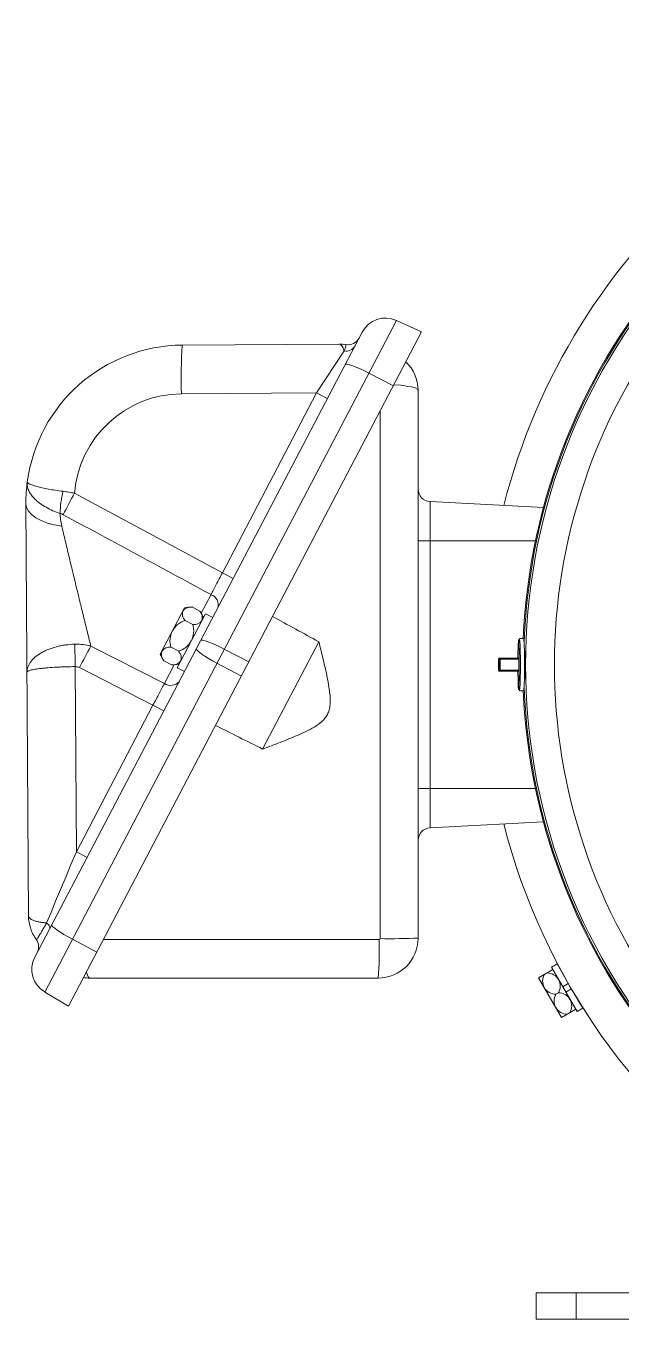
# Paper-space layout '_Right' of a CAD drawing. Header units: inches. Extents: x -10.5 to 6.1, y -6.2 to 9.6.
# Drawn here: x -10.49 to -4.82, y -6.23 to 6.09 of the extents above; entities that cross this region are included whole.
import ezdxf

# ---------------------------------------------------------------- set-up
doc = ezdxf.new("R2010")
doc.units = ezdxf.units.IN
doc.header["$MEASUREMENT"] = 0

psp = doc.layouts.new('_Right')

# ---------------------------------------------------------------- linework, layer by layer
at = {"color": 7, "linetype": 'Continuous', "lineweight": 15}
for p, q in [((-6.957, 3.281), (-10.307, -3.118)), ((-6.957, 3.281), (-6.717, 3.171)), ((-10.401, -2.787), (-7.282, 3.169)), ((-6.717, 3.171), (-10.08, -3.252)), ((-8.996, 3.045), (-7.503, 3.054)), ((-7.718, 2.589), (-7.455, 2.99)), ((-7.22, 2.778), (-6.986, 2.657)), ((-7.718, 2.589), (-9.004, 2.581)), ((-8.615, 0.877), (-7.718, 2.589)), ((-7.615, 2.535), (-7.718, 2.589)), ((-6.75, 2.615), (-6.75, -2.605)), ((-7.111, -2.609), (-7.111, 2.418)), ((-10.024, 1.634), (-8.615, 0.877)), ((-10.462, -2.394), (-10.486, 1.536)), ((-6.636, 1.554), (-6.636, -1.554)), ((-5.556, 1.497), (-6.636, 1.554)), ((-5.632, 1.18), (-6.75, 1.18)), ((-8.511, 0.823), (-8.615, 0.877)), ((-9.207, 0.1), (-8.975, 0.543)), ((-8.903, 0.55), (-8.83, 0.511)), ((-8.776, 0.486), (-9.045, -0.029)), ((-8.97, 0.422), (-8.897, 0.383)), ((-8.706, 0.45), (-8.776, 0.486)), ((-5.743, 0.25), (-5.783, 0.25)), ((-9.868, 0.178), (-9.167, -0.178)), ((-9.104, 0.166), (-9.031, 0.128)), ((-8.597, 0.148), (-8.363, 0.027)), ((-7.696, 0.219), (-8.231, -0.803)), ((-9.171, 0.038), (-9.098, 0)), ((-8.667, 0.015), (-8.434, -0.108)), ((-5.983, 0.053), (-5.983, -0.053)), ((-5.79, 0.053), (-5.983, 0.053)), ((-5.983, 0.053), (-5.983, -0.053)), ((-5.977, -0.053), (-5.977, 0.053)), ((-5.973, 0.063), (-5.79, 0.063)), ((-5.967, 0.053), (-5.967, -0.053)), ((-5.79, -0.053), (-5.79, 0.053)), ((-10.017, -0.018), (-10.006, -1.781)), ((-9.276, -0.385), (-9.976, -0.028)), ((-8.976, -0.065), (-9.045, -0.029)), ((-5.983, -0.053), (-5.79, -0.053)), ((-5.79, -0.062), (-5.973, -0.062)), ((-5.783, -0.25), (-5.743, -0.25)), ((-10.006, -1.781), (-9.276, -0.385)), ((-9.276, -0.385), (-9.172, -0.44)), ((-5.632, -1.18), (-6.75, -1.18)), ((-5.556, -1.497), (-6.636, -1.554)), ((-10.006, -1.781), (-9.903, -1.835)), ((-10.044, -2.615), (-9.811, -2.738)), ((-9.749, -2.619), (-7.121, -2.619)), ((-5.603, -2.982), (-5.467, -2.904)), ((-5.426, -2.851), (-5.48, -2.882)), ((-5.48, -2.882), (-5.236, -3.304)), ((-5.426, -2.851), (-5.339, -3.002)), ((-5.366, -2.954), (-5.367, -2.954)), ((-7.13, -2.985), (-9.88, -2.985)), ((-5.384, -3.361), (-5.603, -2.982)), ((-5.319, -3.037), (-5.372, -3.068)), ((-10.307, -3.118), (-10.08, -3.252)), ((-5.437, -3.139), (-5.414, -3.126)), ((-5.29, -3.087), (-5.343, -3.118)), ((-5.269, -3.123), (-5.182, -3.273)), ((-5.242, -3.171), (-5.241, -3.17)), ((-5.248, -3.283), (-5.384, -3.361)), ((-5.236, -3.304), (-5.182, -3.273)), ((-4.139, -5.985), (-5.625, -5.985)), ((-5.625, -6.235), (-5.625, -5.985)), ((-5.245, -5.985), (-5.245, -6.235)), ((-5.625, -6.235), (-4.139, -6.235))]:
    psp.add_line(p, q, dxfattribs=at)
at = {"color": 9, "linetype": 'Continuous', "lineweight": 15}
for p, q in [((-8.817, 0.491), (-8.723, 0.669)), ((-9.167, -0.178), (-9.074, 0))]:
    psp.add_line(p, q, dxfattribs=at)
at = {"color": 7, "linetype": 'Continuous', "lineweight": 15, "flags": 128}
for points in [[(-7.444, 2.861), (-7.437, 2.864), (-7.423, 2.863), (-7.401, 2.857), (-7.373, 2.848), (-7.34, 2.834), (-7.302, 2.818), (-7.262, 2.799), (-7.22, 2.778)], [(-6.75, 2.615), (-6.757, 2.626), (-6.779, 2.637), (-6.813, 2.646), (-6.86, 2.655), (-6.916, 2.662), (-6.981, 2.667)], [(-10.145, 1.32), (-10.216, 1.332), (-10.282, 1.35), (-10.34, 1.373), (-10.391, 1.4), (-10.432, 1.431), (-10.462, 1.464), (-10.48, 1.499), (-10.486, 1.536)], [(-5.786, 0.231), (-5.785, 0.243), (-5.783, 0.25)], [(-8.862, 0.152), (-8.861, 0.145), (-8.852, 0.134), (-8.835, 0.119), (-8.811, 0.102), (-8.781, 0.082), (-8.746, 0.06), (-8.708, 0.038), (-8.667, 0.015)], [(-8.821, 0.231), (-8.814, 0.234), (-8.8, 0.233), (-8.778, 0.227), (-8.75, 0.218), (-8.717, 0.205), (-8.679, 0.188), (-8.639, 0.169), (-8.597, 0.148)], [(-5.799, -0.062), (-5.799, -0.085), (-5.798, -0.136), (-5.797, -0.18), (-5.796, -0.213), (-5.794, -0.233), (-5.793, -0.24), (-5.791, -0.233), (-5.79, -0.213), (-5.789, -0.18), (-5.788, -0.136), (-5.787, -0.085), (-5.787, -0.029), (-5.787, 0.029), (-5.787, 0.085), (-5.788, 0.136), (-5.789, 0.18), (-5.79, 0.213), (-5.791, 0.233), (-5.793, 0.24), (-5.793, 0.24)], [(-10.289, -2.459), (-10.247, -2.36), (-10.203, -2.253), (-10.156, -2.141), (-10.107, -2.024), (-10.057, -1.903), (-10.006, -1.781)], [(-10.289, -2.459), (-10.28, -2.467), (-10.272, -2.475), (-10.266, -2.483), (-10.261, -2.49), (-10.258, -2.497), (-10.257, -2.503), (-10.257, -2.509), (-10.258, -2.514)], [(-10.239, -2.478), (-10.238, -2.485), (-10.229, -2.496), (-10.212, -2.511), (-10.188, -2.528), (-10.158, -2.548), (-10.124, -2.57), (-10.085, -2.592), (-10.044, -2.615)]]:
    psp.add_lwpolyline(points, dxfattribs=at)
at = {"color": 7, "linetype": 'Continuous', "lineweight": 15}
for centre, radius, start, end in [((0, 0), 6.125, 96.4364, 165.6578), ((0, 0), 5.754, 138.3842, 177.51), ((0, 0), 5.744, 138.8921, 177.7836), ((0, 0), 5.726, 138.8644, 221.1356), ((0, 0), 5.451, 142.28, 217.72), ((-7.061, 3.053), 0.25, 65.3617, 152.3617), ((-7.419, 3.168), 0.12, 260.5592, 332.3617), ((-8.986, 1.545), 1.5, 90.3617, 172.4404), ((-4.202, 2.731), 4.805, 176.2513, 181.791), ((-7.438, 3.089), 0.101, 259.9357, 329.3603), ((-7.12, 2.615), 0.37, 0, 46.8309), ((-8.997, 1.551), 1.03, 90.3617, 175.3915), ((-9.102, 1.412), 1.059, 166.9143, 178.3909), ((-1.194, -3.12), 10.028, 151.7031, 153.0203), ((-6.63, 1.674), 0.12, 180, 267), ((-8.76, 0.57), 0.106, 344.3876, 69.7385), ((-8.905, 0.484), 0.0904, 160.883, 223.5108), ((-8.917, 0.46), 0.0904, 81.2126, 143.8404), ((-8.911, 0.228), 0.322, 88.7014, 101.4555), ((-9.091, 0.322), 0.322, 23.2678, 36.022), ((-8.896, 0.449), 0.0904, 340.883, 43.5108), ((-8.911, 0.228), 0.203, 107.0791, 197.6442), ((-9.091, 0.322), 0.203, 287.0791, 17.6442), ((-8.883, 0.473), 0.0904, 261.2126, 323.8404), ((-9.156, 0), 3.382, 355.7612, 4.2388), ((-9.432, 0), 3.697, 356.1227, 3.8773), ((1.738, 0.163), 11.757, 179.8421, 180.8813), ((-1.089, -4.55), 9.971, 151.6937, 153.0297), ((-9.106, 0.1), 0.0904, 160.883, 223.5108), ((-9.118, 0.077), 0.0904, 81.2126, 143.8404), ((-9.097, 0.065), 0.0904, 340.883, 43.5108), ((-4.073, 0.092), 1.726, 175.0944, 180.9911), ((-8.911, 0.228), 0.322, 203.2678, 216.022), ((-9.084, 0.089), 0.0904, 261.2126, 323.8404), ((-9.091, 0.322), 0.322, 268.7014, 281.4555), ((-5.973, 0.053), 0.01, 90.0098, 180.0098), ((-5.967, 0.053), 0.01, 90.0098, 180.0098), ((-6.063, 0.055), 0.0957, 358.5046, 4.4944), ((-5.885, 0.055), 0.0957, 358.5046, 4.4944), ((-5.973, -0.053), 0.01, 179.9902, 269.9902), ((-5.967, -0.053), 0.01, 179.9902, 269.9902), ((-6.063, -0.055), 0.0957, 355.5056, 1.4954), ((-5.885, -0.055), 0.0957, 355.5056, 1.4954), ((-9.106, -0.091), 0.106, 234.9848, 320.3358), ((0, 0), 5.744, 182.2164, 221.1079), ((0, 0), 5.754, 182.49, 221.6158), ((-6.63, -1.674), 0.12, 93, 180), ((0, 0), 6.125, 194.3422, 236.0759), ((-10.485, -2.687), 0.12, 332.3617, 36.3083), ((-7.13, -2.605), 0.38, 270, 0), ((-11.051, -2.71), 3.931, 355.9899, 1.3206), ((-7.121, -2.609), 0.01, 270, 360), ((-7.022, 4.773), 7.383, 269.3095, 272.115), ((-10.18, -2.902), 0.25, 152.3617, 239.3617), ((-9.834, -2.926), 0.0745, 178.8545, 232.3105), ((-5.433, -3.014), 0.131, 150.449, 208.5895), ((-5.524, -3.067), 0.131, 31.4105, 89.551), ((-9.88, -2.615), 0.37, 260.9589, 270), ((-5.436, -3.008), 0.131, 211.4105, 269.551), ((-5.527, -3.061), 0.131, 330.449, 28.5895), ((-5.324, -3.204), 0.131, 150.449, 208.5895), ((-5.415, -3.256), 0.131, 31.4105, 89.551), ((-5.418, -3.251), 0.131, 330.449, 28.5895), ((-5.327, -3.198), 0.131, 211.4105, 269.551)]:
    psp.add_arc(centre, radius, start, end, dxfattribs=at)
for points in [[(-7.438, 3.049), (-7.46, 3.053), (-7.481, 3.055), (-7.503, 3.054)], [(-10.486, 1.536), (-10.487, 1.607), (-10.482, 1.676), (-10.473, 1.742)], [(-10.131, 1.429), (-10.14, 1.434), (-10.15, 1.439), (-10.16, 1.442)], [(-8.137, 0.46), (-7.99, 0.38), (-7.843, 0.299), (-7.696, 0.219)], [(-8.231, -0.803), (-8.381, -0.728), (-8.531, -0.653), (-8.68, -0.578)]]:
    psp.add_open_spline(points, degree=3, dxfattribs=at)
for points, knots in [([(-7.455, 2.99), (-7.458, 3.001), (-7.462, 3.01), (-7.469, 3.026), (-7.473, 3.033), (-7.486, 3.049), (-7.494, 3.054), (-7.503, 3.054)], [0, 0, 0, 0, 0.25, 0.25, 0.5, 0.5, 1, 1, 1, 1]), ([(-7.455, 2.99), (-7.447, 3.01), (-7.442, 3.024), (-7.438, 3.039), (-7.437, 3.043), (-7.437, 3.048), (-7.437, 3.049), (-7.438, 3.049)], [0, 0, 0, 0, 0.5, 0.5, 0.75, 0.75, 1, 1, 1, 1]), ([(-10.16, 1.442), (-10.184, 1.449), (-10.208, 1.458), (-10.253, 1.477), (-10.274, 1.488), (-10.315, 1.511), (-10.333, 1.523), (-10.359, 1.542), (-10.367, 1.548), (-10.383, 1.561), (-10.391, 1.568), (-10.412, 1.589), (-10.424, 1.602), (-10.439, 1.623), (-10.444, 1.63), (-10.452, 1.645), (-10.456, 1.652), (-10.466, 1.673), (-10.47, 1.687), (-10.474, 1.708), (-10.474, 1.715), (-10.475, 1.725), (-10.475, 1.729), (-10.474, 1.736), (-10.474, 1.739), (-10.473, 1.742)], [0, 0, 0, 0, 0.125, 0.125, 0.25, 0.25, 0.375, 0.375, 0.4375, 0.4375, 0.5, 0.5, 0.625, 0.625, 0.6875, 0.6875, 0.75, 0.75, 0.875, 0.875, 0.9375, 0.9375, 0.96875, 0.96875, 1, 1, 1, 1]), ([(-10.133, 1.652), (-10.158, 1.655), (-10.182, 1.658), (-10.228, 1.666), (-10.251, 1.669), (-10.293, 1.677), (-10.313, 1.681), (-10.34, 1.687), (-10.349, 1.689), (-10.366, 1.693), (-10.374, 1.695), (-10.397, 1.702), (-10.41, 1.706), (-10.428, 1.712), (-10.433, 1.714), (-10.443, 1.718), (-10.447, 1.72), (-10.459, 1.725), (-10.465, 1.729), (-10.47, 1.734), (-10.472, 1.736), (-10.473, 1.739), (-10.474, 1.741), (-10.473, 1.742)], [0, 0, 0, 0, 0.125, 0.125, 0.25, 0.25, 0.375, 0.375, 0.4375, 0.4375, 0.5, 0.5, 0.625, 0.625, 0.6875, 0.6875, 0.75, 0.75, 0.875, 0.875, 0.9375, 0.9375, 1, 1, 1, 1]), ([(-10.024, 1.634), (-10.042, 1.637), (-10.061, 1.641), (-10.097, 1.647), (-10.115, 1.65), (-10.133, 1.652)], [0, 0, 0, 0, 0.5, 0.5, 1, 1, 1, 1]), ([(-10.16, 1.442), (-10.16, 1.423), (-10.159, 1.403), (-10.154, 1.362), (-10.15, 1.341), (-10.145, 1.32)], [0, 0, 0, 0, 0.5, 0.5, 1, 1, 1, 1]), ([(-8.723, 0.669), (-9.083, 0.863), (-9.442, 1.057), (-9.802, 1.252), (-9.912, 1.311), (-10.021, 1.37), (-10.131, 1.429)], [0.0029693, 0.0029693, 0.0029693, 0.0029693, 0.0341085, 0.0341085, 0.0341085, 0.04361332, 0.04361332, 0.04361332, 0.04361332]), ([(-10.145, 1.32), (-10.134, 1.274), (-10.123, 1.228), (-10.1, 1.132), (-10.089, 1.084), (-10.065, 0.986), (-10.053, 0.935), (-10.029, 0.836), (-10.017, 0.786), (-9.993, 0.687), (-9.981, 0.637), (-9.957, 0.539), (-9.945, 0.491), (-9.922, 0.397), (-9.911, 0.351), (-9.894, 0.284), (-9.889, 0.262), (-9.878, 0.219), (-9.873, 0.198), (-9.868, 0.178)], [0, 0, 0, 0, 0.125, 0.125, 0.25, 0.25, 0.375, 0.375, 0.5, 0.5, 0.625, 0.625, 0.75, 0.75, 0.875, 0.875, 0.9375, 0.9375, 1, 1, 1, 1]), ([(-8.723, 0.669), (-8.716, 0.683), (-8.7, 0.713), (-8.682, 0.747), (-8.664, 0.783), (-8.654, 0.801), (-8.635, 0.838), (-8.625, 0.857), (-8.615, 0.877)], [0, 0, 0, 0, 0.25, 0.5, 0.5, 0.75, 0.75, 1, 1, 1, 1]), ([(-10.019, 0.195), (-10.049, 0.195), (-10.079, 0.192), (-10.124, 0.186), (-10.138, 0.184), (-10.167, 0.178), (-10.182, 0.175), (-10.223, 0.164), (-10.25, 0.155), (-10.287, 0.14), (-10.299, 0.135), (-10.322, 0.124), (-10.333, 0.118), (-10.365, 0.099), (-10.384, 0.085), (-10.417, 0.056), (-10.431, 0.041), (-10.448, 0.018), (-10.453, 0.01), (-10.461, -0.006), (-10.465, -0.014), (-10.474, -0.039), (-10.476, -0.055), (-10.476, -0.071)], [0, 0, 0, 0, 0.125, 0.125, 0.1875, 0.1875, 0.25, 0.25, 0.375, 0.375, 0.4375, 0.4375, 0.5, 0.5, 0.625, 0.625, 0.75, 0.75, 0.8125, 0.8125, 0.875, 0.875, 1, 1, 1, 1]), ([(-9.868, 0.178), (-9.892, 0.184), (-9.917, 0.189), (-9.968, 0.195), (-9.993, 0.196), (-10.019, 0.195)], [0, 0, 0, 0, 0.5, 0.5, 1, 1, 1, 1]), ([(-7.696, 0.219), (-7.681, 0.162), (-7.667, 0.105), (-7.64, -0.009), (-7.627, -0.067), (-7.609, -0.153), (-7.604, -0.182), (-7.595, -0.24), (-7.591, -0.269), (-7.588, -0.313), (-7.587, -0.328), (-7.587, -0.357), (-7.588, -0.372), (-7.591, -0.402), (-7.593, -0.416), (-7.599, -0.438), (-7.601, -0.445), (-7.607, -0.459), (-7.61, -0.466), (-7.62, -0.486), (-7.628, -0.498), (-7.647, -0.522), (-7.657, -0.532), (-7.691, -0.562), (-7.715, -0.578), (-7.766, -0.609), (-7.793, -0.623), (-7.846, -0.649), (-7.873, -0.661), (-7.955, -0.696), (-8.01, -0.719), (-8.12, -0.762), (-8.176, -0.783), (-8.231, -0.803)], [0, 0, 0, 0, 0.125, 0.125, 0.25, 0.25, 0.3125, 0.3125, 0.375, 0.375, 0.40625, 0.40625, 0.4375, 0.4375, 0.46875, 0.46875, 0.484375, 0.484375, 0.5, 0.5, 0.53125, 0.53125, 0.5625, 0.5625, 0.625, 0.625, 0.6875, 0.6875, 0.75, 0.75, 0.875, 0.875, 1, 1, 1, 1]), ([(-5.728, -0.13), (-5.728, -0.13), (-5.728, -0.13), (-5.728, -0.129), (-5.728, -0.129), (-5.728, -0.128), (-5.728, -0.128), (-5.728, -0.126), (-5.728, -0.125), (-5.728, -0.121), (-5.728, -0.119), (-5.728, -0.111), (-5.728, -0.106), (-5.728, -0.091), (-5.728, -0.08), (-5.728, -0.058), (-5.728, -0.046), (-5.728, -0.023), (-5.728, -0.012), (-5.728, 0.012), (-5.728, 0.023), (-5.728, 0.046), (-5.728, 0.058), (-5.728, 0.08), (-5.728, 0.091), (-5.728, 0.106), (-5.728, 0.111), (-5.728, 0.119), (-5.728, 0.121), (-5.728, 0.125), (-5.728, 0.126), (-5.728, 0.128), (-5.728, 0.128), (-5.728, 0.129), (-5.728, 0.129), (-5.728, 0.13), (-5.728, 0.13), (-5.728, 0.13)], [0, 0, 0, 0, 0.003906, 0.003906, 0.007813, 0.007813, 0.015625, 0.015625, 0.03125, 0.03125, 0.0625, 0.0625, 0.125, 0.125, 0.25, 0.25, 0.375, 0.375, 0.5, 0.5, 0.625, 0.625, 0.75, 0.75, 0.875, 0.875, 0.9375, 0.9375, 0.96875, 0.96875, 0.984375, 0.984375, 0.992188, 0.992188, 0.996094, 0.996094, 1, 1, 1, 1]), ([(-10.017, -0.018), (-10.048, -0.018), (-10.078, -0.019), (-10.122, -0.02), (-10.137, -0.021), (-10.166, -0.022), (-10.18, -0.023), (-10.222, -0.025), (-10.249, -0.027), (-10.286, -0.03), (-10.298, -0.031), (-10.321, -0.033), (-10.332, -0.034), (-10.364, -0.038), (-10.383, -0.041), (-10.416, -0.046), (-10.43, -0.049), (-10.447, -0.054), (-10.452, -0.055), (-10.461, -0.059), (-10.465, -0.06), (-10.473, -0.065), (-10.476, -0.068), (-10.476, -0.071)], [0, 0, 0, 0, 0.125, 0.125, 0.1875, 0.1875, 0.25, 0.25, 0.375, 0.375, 0.4375, 0.4375, 0.5, 0.5, 0.625, 0.625, 0.75, 0.75, 0.8125, 0.8125, 0.875, 0.875, 1, 1, 1, 1]), ([(-9.976, -0.028), (-9.982, -0.025), (-9.989, -0.022), (-10.003, -0.019), (-10.01, -0.018), (-10.017, -0.018)], [0, 0, 0, 0, 0.5, 0.5, 1, 1, 1, 1]), ([(-9.276, -0.385), (-9.265, -0.366), (-9.246, -0.328), (-9.226, -0.292), (-9.208, -0.256), (-9.199, -0.239), (-9.182, -0.207), (-9.174, -0.192), (-9.167, -0.178)], [0, 0, 0, 0, 0.25, 0.5, 0.5, 0.75, 0.75, 1, 1, 1, 1]), ([(-10.289, -2.459), (-10.302, -2.458), (-10.315, -2.457), (-10.34, -2.454), (-10.351, -2.453), (-10.373, -2.449), (-10.383, -2.446), (-10.401, -2.441), (-10.409, -2.438), (-10.431, -2.429), (-10.443, -2.423), (-10.458, -2.409), (-10.462, -2.401), (-10.462, -2.394)], [0, 0, 0, 0, 0.125, 0.125, 0.25, 0.25, 0.375, 0.375, 0.5, 0.5, 0.75, 0.75, 1, 1, 1, 1]), ([(-10.388, -2.616), (-10.4, -2.6), (-10.41, -2.584), (-10.424, -2.557), (-10.428, -2.548), (-10.436, -2.529), (-10.439, -2.52), (-10.449, -2.492), (-10.453, -2.473), (-10.458, -2.443), (-10.459, -2.434), (-10.461, -2.419), (-10.461, -2.414), (-10.461, -2.404), (-10.462, -2.399), (-10.462, -2.394)], [0, 0, 0, 0, 0.25, 0.25, 0.375, 0.375, 0.5, 0.5, 0.75, 0.75, 0.875, 0.875, 0.9375, 0.9375, 1, 1, 1, 1]), ([(-10.388, -2.616), (-10.387, -2.618), (-10.384, -2.616), (-10.377, -2.607), (-10.374, -2.603), (-10.368, -2.593), (-10.364, -2.587), (-10.355, -2.573), (-10.351, -2.565), (-10.34, -2.548), (-10.335, -2.539), (-10.323, -2.518), (-10.316, -2.507), (-10.303, -2.484), (-10.296, -2.472), (-10.289, -2.459)], [0, 0, 0, 0, 0.25, 0.25, 0.375, 0.375, 0.5, 0.5, 0.625, 0.625, 0.75, 0.75, 0.875, 0.875, 1, 1, 1, 1])]:
    psp.add_open_spline(points, degree=3, knots=knots, dxfattribs=at)

doc.saveas('drawing.dxf')
